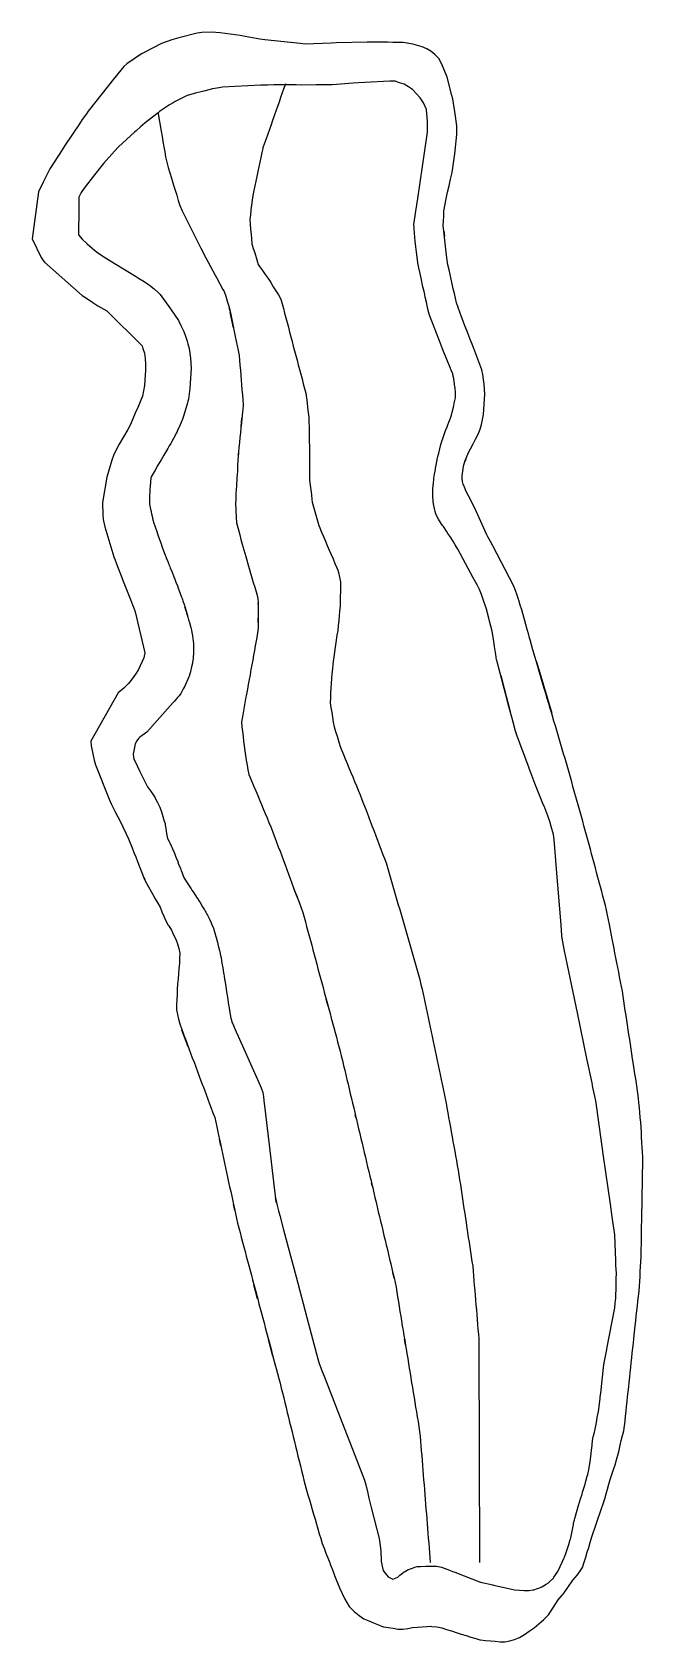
# Model space of a CAD drawing. Extents: x 385498 to 385623, y 802486 to 802817.
import ezdxf

# ---------------------------------------------------------------- set-up
doc = ezdxf.new("R2010")
doc.units = 0
doc.layers.get('0').update_dxf_attribs({"linetype": 'CONTINUOUS'})

msp = doc.modelspace()

# ---------------------------------------------------------------- linework, layer by layer
at = {"color": 5}
msp.add_line((385523.6195, 802800.2132), (385523.6557, 802800), dxfattribs=at)
at = {"color": 2}
for p, q in [((385585.086, 802797.5273), (385584.7292, 802800)), ((385586.9345, 802728.8738), (385586.7352, 802728.3465))]:
    msp.add_line(p, q, dxfattribs=at)
at = {"color": 1}
msp.add_line((385559.0472, 802501.5012), (385559.6349, 802500), dxfattribs=at)
at = {"color": 3, "linetype": 'CONTINUOUS'}
for points in [[(385583.1217, 802807.4869), (385582.029, 802810.1717), (385581.3805, 802811.3692), (385580.6049, 802812.1936), (385579.7814, 802812.8775), (385578.892, 802813.3679), (385577.9686, 802813.7585), (385577.0085, 802814.0413), (385576.0428, 802814.3074), (385574.0388, 802814.6271), (385572.9967, 802814.669), (385571.9386, 802814.664), (385570.8883, 802814.6821), (385569.8354, 802814.6922), (385567.7281, 802814.7087), (385566.6717, 802814.7087), (385560.2869, 802814.5725), (385559.219, 802814.5388), (385553.8674, 802814.3348), (385552.8389, 802814.4168), (385545.5673, 802815.1721), (385544.5596, 802815.3514), (385541.5357, 802815.9086), (385540.5277, 802816.0939), (385536.4245, 802816.654), (385534.5975, 802816.7687), (385532.6559, 802816.6786), (385531.6554, 802816.5825), (385527.8876, 802815.6015), (385526.9226, 802815.3393), (385526.441, 802815.2015), (385524.3457, 802814.4152), (385520.7567, 802812.6128), (385520.1879, 802812.3208), (385517.1985, 802810.2855), (385516.5895, 802809.7237), (385514.7218, 802807.448), (385509.2376, 802800.5057), (385508.8758, 802800)], [(385578.9395, 802800), (385578.8534, 802800.8483), (385578.264, 802802.2182), (385577.5585, 802803.2496), (385576.7956, 802804.1107), (385576.0139, 802804.9169), (385575.7398, 802805.1181), (385575.1685, 802805.5374), (385574.2932, 802806.0692), (385573.3278, 802806.3363), (385572.396, 802806.7021), (385571.3395, 802806.7008), (385566.1393, 802806.4173), (385564.8807, 802806.3487), (385563.7985, 802806.2731), (385559.467, 802805.9622), (385558.3912, 802805.9053), (385556.1564, 802805.9017), (385553.1062, 802805.8968), (385552.0513, 802805.901), (385549.7565, 802805.9222), (385547.4741, 802805.9433), (385546.1575, 802805.8943), (385544.7425, 802805.8417), (385542.0825, 802805.7148), (385539.4401, 802805.5818), (385536.8609, 802805.4267), (385536.1789, 802805.3133), (385534.8111, 802805.0858), (385533.0093, 802804.6581), (385531.3066, 802804.1955), (385529.6427, 802803.7193), (385528.3798, 802803.1025), (385527.1373, 802802.4786), (385526.7251, 802802.2517), (385525.9613, 802801.8313), (385523.9067, 802800.4325), (385523.6159, 802800.2043), (385523.3557, 802800)], [(385508.8758, 802800), (385508.0311, 802798.8197), (385507.4253, 802797.9261), (385504.4705, 802793.4425), (385503.8838, 802792.5449), (385501.3821, 802788.6225), (385500.8692, 802787.6809), (385500, 802785.9033)], [(385523.3557, 802800), (385520.9564, 802798.1169), (385520.0132, 802797.295), (385519.1043, 802796.4661), (385518.8021, 802796.1875), (385515.4994, 802793.1428), (385514.6751, 802792.2958), (385512.4045, 802789.7115), (385511.8387, 802789.0297), (385510.5131, 802787.4322), (385508.3839, 802784.6845), (385507.8062, 802783.7512), (385507.331, 802782.8047), (385507.3094, 802780.5135), (385507.2584, 802775.082), (385508.0327, 802774.1471), (385509.0132, 802773.2305), (385510.0898, 802772.3229), (385510.5458, 802771.9268), (385511.1384, 802771.412), (385512.4911, 802770.5287), (385518.9554, 802766.5331), (385519.6052, 802766.1314), (385520.7665, 802765.4399), (385521.8295, 802764.7188), (385522.7944, 802763.9675), (385523.6741, 802763.1901), (385524.0824, 802762.7923), (385526.1595, 802759.8116), (385527.8117, 802757.4405), (385528.3398, 802756.3935), (385528.7769, 802755.4748), (385528.9194, 802755.1641), (385529.2906, 802754.2033), (385529.6183, 802753.2121), (385529.7808, 802752.6375), (385530.0047, 802751.6619), (385530.1656, 802750.7702), (385530.1828, 802750.6748), (385530.3084, 802749.6736), (385530.3802, 802748.6581), (385530.4094, 802747.6316), (385530.3941, 802746.5929), (385530.3248, 802745.5402), (385530.1293, 802743.4199), (385530.0152, 802742.355), (385529.8574, 802741.2789), (385529.765, 802740.8208), (385529.637, 802740.1866), (385529.2821, 802739.0864), (385528.9152, 802737.9491), (385528.6542, 802737.14), (385528.5026, 802736.7828), (385528.4453, 802736.6498), (385528.0085, 802735.6359), (385527.9997, 802735.6153), (385527.7098, 802734.9983), (385527.5222, 802734.6126), (385527.3525, 802734.2637), (385527.1857, 802733.9206), (385526.7794, 802733.1335), (385526.7776, 802733.1303), (385526.4485, 802732.5329), (385526.224, 802732.1253), (385525.9375, 802731.626), (385525.8593, 802731.4898), (385525.6452, 802731.1168), (385525.4141, 802730.7238), (385524.8305, 802729.7317), (385524.2409, 802728.7293), (385523.602, 802727.6432), (385523.0153, 802726.6451), (385522.1986, 802725.2551), (385522.1357, 802725.148), (385522.0584, 802724.1181), (385521.9494, 802722.6662), (385521.9284, 802722.386), (385521.8333, 802721.1192), (385521.8571, 802719.6114), (385522.0559, 802718.628), (385522.1157, 802718.3767), (385522.2891, 802717.6487), (385522.451, 802716.9065), (385522.5032, 802716.6672), (385522.5912, 802716.1741), (385522.6758, 802715.9312), (385523.0069, 802714.9802), (385523.3371, 802714.032), (385523.5018, 802713.5589), (385523.7175, 802712.9394), (385524.228, 802711.4734), (385524.3876, 802710.9988), (385524.7353, 802710.0574), (385525.1008, 802709.1209), (385525.1963, 802708.879), (385525.3802, 802708.4129), (385525.47, 802708.1854), (385525.751, 802707.481), (385525.8427, 802707.251), (385526.0301, 802706.784), (385526.1245, 802706.5479), (385526.4976, 802705.6137), (385526.8708, 802704.6795), (385527.0574, 802704.2124), (385527.3, 802703.605), (385527.6037, 802702.8447), (385527.7822, 802702.3773), (385528.1333, 802701.4398), (385528.4743, 802700.4981), (385528.5619, 802700.2466), (385528.6478, 802700)], [(385579.0712, 802796.2151), (385579.096, 802798.4587), (385578.9395, 802800)], [(385597.8024, 802700), (385597.4997, 802700.8942), (385597.1496, 802701.9015), (385596.7465, 802702.9098), (385592.5328, 802711.0861), (385591.9956, 802711.9863), (385591.4991, 802712.896), (385591.2603, 802713.3532), (385589.064, 802718.2078), (385588.8454, 802718.6581), (385588.4163, 802719.5622), (385587.9785, 802720.4626), (385587.4978, 802721.3447), (385587.0417, 802722.2373), (385586.6456, 802723.1556), (385586.4032, 802723.7752), (385586.299, 802724.2663), (385586.191, 802724.9376), (385586.1995, 802725.4376), (385586.3075, 802726.4372), (385586.4775, 802727.4367), (385586.7628, 802728.4358), (385587.1658, 802729.4344), (385587.3718, 802729.9338), (385587.6378, 802730.5195), (385587.9007, 802731.0233), (385588.4264, 802732.0311), (385588.9579, 802733.0389), (385589.4905, 802734.0468), (385589.8727, 802735.0525), (385590.1727, 802736.057), (385590.41, 802737.0605), (385590.5934, 802738.0633), (385590.8502, 802742.3066), (385590.8047, 802743.3092), (385590.7296, 802744.308), (385590.5867, 802745.2978), (385590.4421, 802746.2874), (385590.2346, 802747.2687), (385588.6271, 802751.656), (385588.2275, 802752.5847), (385587.8567, 802753.521), (385587.4972, 802754.4603), (385587.1376, 802755.3996), (385586.7781, 802756.3388), (385586.4186, 802757.2781), (385586.0591, 802758.2174), (385585.6995, 802759.1567), (385585.34, 802760.096), (385585.0245, 802761.0469), (385584.8053, 802762.0233), (385584.5861, 802762.9997), (385584.3669, 802763.9762), (385584.1477, 802764.9526), (385583.9284, 802765.929), (385583.7092, 802766.9054), (385583.49, 802767.8818), (385583.2708, 802768.8582), (385583.0851, 802769.8435), (385582.9747, 802770.8487), (385582.4258, 802775.8494), (385582.5407, 802774.8027), (385582.3109, 802776.8962), (385582.333, 802777.9139), (385582.3922, 802778.9236), (385582.4514, 802779.9334), (385582.8755, 802782.4636), (385583.1879, 802783.8232), (385583.5004, 802785.1828), (385583.8128, 802786.5423), (385584.1252, 802787.9019), (385584.6666, 802791.741), (385584.8131, 802793.0641), (385584.9595, 802794.3873), (385585.0656, 802795.6821), (385585.0792, 802796.9122), (385585.086, 802797.5273)], [(385590.5336, 802700), (385590.3195, 802700.6532), (385590.1922, 802701.0417), (385589.7642, 802702.0505), (385589.2506, 802703.0611), (385588.992, 802703.5348), (385588.4669, 802704.4968), (385587.9235, 802705.4922), (385587.4243, 802706.4068), (385585.7509, 802709.4725), (385585.2785, 802710.3881), (385584.7697, 802711.2949), (385584.507, 802711.7464), (385584.4089, 802711.8936), (385583.838, 802712.7509), (385583.2616, 802713.6166), (385582.9718, 802714.0519), (385582.3371, 802715.0049), (385582.1654, 802715.2629), (385581.8775, 802715.6836), (385581.295, 802716.5223), (385580.8217, 802717.4076), (385580.7582, 802717.6331), (385580.62, 802718.124), (385580.5484, 802718.3782), (385580.4011, 802719.1207), (385580.3496, 802719.3806), (385580.2606, 802720.1143), (385580.2242, 802720.4144), (385580.1602, 802721.1172), (385580.1289, 802721.461), (385580.1557, 802722.1372), (385580.1913, 802723.0352), (385580.2064, 802723.1777), (385580.3168, 802724.2229), (385580.3444, 802724.4844), (385580.3943, 802724.9567), (385580.5138, 802725.7852), (385580.6105, 802726.456), (385580.7878, 802727.4554), (385580.8369, 802727.6896), (385581.1481, 802729.1723), (385581.2072, 802729.454), (385581.3268, 802729.9536), (385581.3786, 802730.1607), (385581.822, 802731.9349), (385581.8836, 802732.139), (385582.0321, 802732.6311), (385582.1251, 802732.9394), (385582.4602, 802733.9444), (385582.5687, 802734.2118), (385582.7087, 802734.5565), (385582.8687, 802734.9505), (385583.0966, 802735.5321), (385583.2629, 802735.9563), (385583.4742, 802736.5215), (385583.6388, 802736.9619), (385583.8524, 802737.5395), (385584.0107, 802737.9674), (385584.1501, 802738.5754), (385584.3901, 802739.6222), (385584.6297, 802740.6671), (385584.8236, 802741.5128), (385584.8063, 802742.5191), (385584.7575, 802743.5213), (385584.712, 802743.8477), (385584.6528, 802744.2736), (385584.6196, 802744.5118), (385584.5015, 802745.2691), (385584.4655, 802745.5001), (385584.2944, 802746.2501), (385584.2421, 802746.4794), (385583.9531, 802747.1875), (385583.5753, 802748.1134), (385583.1956, 802749.0439), (385582.7628, 802750.1044), (385582.3825, 802751.0382), (385581.7529, 802752.6831), (385581.5241, 802753.2808), (385581.3925, 802753.6245), (385579.5063, 802758.5525), (385579.2199, 802759.5112), (385578.8325, 802761.2371), (385578.6132, 802762.2137), (385578.485, 802762.7845), (385578.3431, 802763.4168), (385578.1267, 802764.394), (385577.7458, 802766.1206), (385577.5301, 802767.0981), (385577.2642, 802768.3034), (385577.0975, 802769.2937), (385576.8646, 802771.0437), (385576.7321, 802772.039), (385576.6564, 802772.6079), (385576.4993, 802773.7878), (385576.3217, 802776.2195), (385576.3086, 802776.5508), (385576.282, 802777.2199), (385576.5389, 802778.9695), (385576.6843, 802779.9599), (385577.0622, 802782.5333), (385578.515, 802792.4272), (385579.0712, 802796.2151)], [(385500, 802785.9033), (385499.0149, 802783.8888), (385497.7217, 802774.2318), (385499.5379, 802770.3778), (385500, 802769.7591)], [(385500, 802769.7591), (385500.2409, 802769.4365), (385508.0312, 802762.6023), (385509.0891, 802761.8794), (385510.1993, 802761.1724), (385511.2383, 802760.4438), (385512.431, 802759.762), (385513.0987, 802759.4429), (385520.3249, 802752.2002), (385520.4883, 802751.7043), (385520.7992, 802750.7013), (385520.9559, 802749.5904), (385521.0216, 802748.4158), (385521.0249, 802748.2517), (385521.0143, 802747.2145), (385520.9515, 802746.1634), (385520.841, 802744.0654), (385520.6209, 802742.9727), (385520.3862, 802741.8762), (385519.9212, 802740.7188), (385519.4346, 802739.5556), (385518.9, 802738.3798), (385518.4062, 802737.2147), (385517.9227, 802736.0524), (385517.3773, 802734.9968), (385515.5972, 802731.9706), (385515.0589, 802730.9626), (385514.4638, 802729.6732), (385514.0852, 802728.6744), (385513.1023, 802725.1776), (385512.1605, 802719.967), (385512.2373, 802717.4584), (385512.293, 802716.458), (385512.6428, 802714.9891), (385514.537, 802708.7945), (385514.7339, 802708.3301), (385515.0483, 802707.3795), (385515.4154, 802706.4435), (385516.1471, 802704.5708), (385516.3321, 802704.1032), (385517.9614, 802700)], [(385517.9614, 802700), (385518.393, 802698.9129), (385518.5726, 802698.4459), (385518.9144, 802697.5045), (385520.9138, 802689.0147), (385520.7015, 802688.0322), (385519.5624, 802685.6222), (385518.9768, 802684.6488), (385518.2935, 802683.68), (385517.5541, 802682.7139), (385516.599, 802681.758), (385515.4225, 802680.8126), (385509.7802, 802670.8921), (385509.8448, 802669.8898), (385510.4589, 802666.9498), (385510.7782, 802665.9881), (385513.535, 802658.9071), (385513.9446, 802657.9884), (385514.8691, 802656.1849), (385515.3557, 802655.291), (385515.831, 802654.3935), (385517.5603, 802650.7678), (385518.2973, 802648.9081), (385518.6656, 802647.9783), (385519.0321, 802647.0476), (385519.3994, 802646.1173), (385519.766, 802645.1867), (385520.859, 802642.3921), (385521.3188, 802641.5004), (385520.6714, 802642.8718), (385521.0701, 802641.9536), (385522.5275, 802639.2983), (385523.0334, 802638.4209), (385523.5425, 802637.5446), (385524.0437, 802636.6654), (385524.4134, 802635.7361), (385524.8003, 802634.8134), (385525.2219, 802633.9039), (385525.7074, 802633.0187), (385525.8255, 802632.8222)], [(385528.6478, 802700), (385528.7267, 802699.7735), (385528.8041, 802699.5516), (385529.0424, 802698.8236), (385529.1164, 802698.5976), (385529.3313, 802697.8653), (385529.6137, 802696.9029), (385529.669, 802696.7142), (385529.4431, 802697.4883), (385529.1538, 802698.4797), (385529.3957, 802697.6437), (385529.4124, 802697.586), (385529.7665, 802696.3622), (385529.9171, 802695.8177), (385530.0589, 802695.3056), (385530.3461, 802694.2498), (385530.4757, 802693.686), (385530.5872, 802693.201), (385530.677, 802692.6084), (385530.7778, 802691.9423), (385530.82, 802691.5242), (385530.8804, 802690.9247), (385530.8975, 802690.4515), (385530.9169, 802689.9145), (385530.8987, 802689.1791), (385530.8921, 802688.9111), (385530.8432, 802688.1577), (385530.8273, 802687.9121), (385530.8141, 802687.8253), (385530.7125, 802687.1559), (385530.6771, 802686.9227), (385530.5072, 802686.1736), (385530.2858, 802685.1974), (385530.2672, 802685.1153), (385530.0082, 802684.2369), (385529.9761, 802684.1279), (385529.5656, 802683.1463), (385529.284, 802682.5313), (385529.1169, 802682.1664), (385528.8159, 802681.6156), (385528.5837, 802681.1905), (385528.2813, 802680.696), (385527.9887, 802680.2176), (385527.6445, 802679.8316), (385526.9044, 802679.0016), (385526.7839, 802678.8665), (385526.1457, 802678.1508), (385521.3129, 802672.731), (385519.8855, 802671.6685), (385519.5815, 802671.4423), (385519.2697, 802670.9167), (385518.9181, 802670.3239), (385518.6414, 802668.8814), (385518.5174, 802668.2347), (385518.5718, 802667.5945), (385518.6024, 802667.2356), (385519.3845, 802665.6514), (385519.8286, 802664.752), (385520.9004, 802662.5812), (385521.4556, 802661.4567), (385522.0736, 802660.6051), (385522.6631, 802659.7443), (385523.0092, 802659.1655), (385523.1899, 802658.8634), (385523.5162, 802658.2442), (385523.6633, 802657.9652), (385523.9679, 802657.3044), (385524.085, 802657.0504), (385524.3063, 802656.3366), (385524.6067, 802655.3671), (385524.9048, 802654.4052), (385525.0618, 802653.8987), (385525.1031, 802653.5998), (385525.2033, 802652.8742), (385525.3343, 802651.8453), (385525.4793, 802651.1622), (385525.5456, 802650.8498), (385525.8929, 802650.2253), (385526.0346, 802649.9703), (385526.3396, 802649.2903), (385526.444, 802649.0576), (385526.7452, 802648.3566), (385526.8388, 802648.1388), (385527.1315, 802647.4277), (385527.2195, 802647.214), (385527.5024, 802646.499), (385527.5874, 802646.284), (385527.8591, 802645.5638), (385528.212, 802644.6281), (385528.2937, 802644.4116), (385528.3654, 802644.22), (385528.549, 802643.7295), (385528.5651, 802643.6926), (385528.9492, 802642.8119), (385529.4527, 802641.9335), (385529.4675, 802641.9101), (385529.8575, 802641.2954), (385529.9995, 802641.0716), (385530.4072, 802640.4589), (385530.5676, 802640.2179), (385530.9687, 802639.6157), (385531.5342, 802638.7668), (385531.7048, 802638.5107), (385532.0959, 802637.9082), (385532.2617, 802637.6527), (385532.7939, 802636.7852), (385533.1585, 802636.1544), (385533.3008, 802635.9081), (385533.4497, 802635.6344), (385533.6537, 802635.2592), (385533.7829, 802635.0216), (385534.1252, 802634.3571), (385534.2002, 802634.2115), (385534.5567, 802633.4407), (385534.6248, 802633.2935), (385534.939, 802632.5072), (385534.9977, 802632.3604), (385535.2398, 802631.6475), (385535.3195, 802631.4126), (385535.5293, 802630.678), (385535.5941, 802630.451), (385535.7801, 802629.7059), (385535.8365, 802629.4801), (385536.0204, 802628.7342), (385536.0761, 802628.5084), (385536.2516, 802627.7613), (385536.305, 802627.5335), (385536.4638, 802626.7831), (385536.5126, 802626.5525), (385536.5801, 802626.1904), (385536.6528, 802625.8002), (385536.6967, 802625.5647), (385536.8295, 802624.8149), (385536.8721, 802624.5743), (385536.9992, 802623.8264), (385537.0408, 802623.582), (385537.1625, 802622.8347), (385537.2028, 802622.5878), (385537.3199, 802621.8411), (385537.3589, 802621.5918), (385537.4739, 802620.847), (385537.6277, 802619.8508), (385537.7814, 802618.8545), (385537.8204, 802618.602), (385537.9751, 802617.6056), (385538.1326, 802616.61), (385538.1796, 802616.3196), (385538.253, 802615.8665), (385538.2936, 802615.6155), (385538.4169, 802614.872), (385538.4583, 802614.6221), (385538.6017, 802613.8811), (385538.6491, 802613.6362), (385538.8985, 802612.9198), (385538.9784, 802612.6905), (385539.2886, 802611.9922), (385539.6963, 802611.0747), (385540.1028, 802610.1599), (385541.526, 802606.9568), (385544.6171, 802600)], [(385600, 802665.2355), (385599.972, 802665.3109), (385597.4525, 802672.0889), (385597.1077, 802673.1331), (385597.0969, 802673.174), (385596.6824, 802674.7483), (385596.4026, 802675.8111), (385595.8224, 802678.0147), (385595.5623, 802678.9898), (385595.1082, 802680.6903), (385594.8479, 802681.6652), (385594.5342, 802682.84), (385594.1331, 802684.3421), (385594.8461, 802681.6661), (385596.0915, 802676.9926), (385595.8778, 802677.8043), (385595.8246, 802678.0064), (385595.5542, 802679.0203), (385595.3809, 802679.6692), (385595.1105, 802680.6818), (385594.8396, 802681.6962), (385593.2989, 802687.4661), (385593.2562, 802687.6258), (385593.0945, 802688.6623), (385592.8363, 802690.3634), (385592.6789, 802691.4006), (385592.3568, 802693.5226), (385592.1106, 802694.5519), (385591.852, 802695.5824), (385591.6801, 802696.2081), (385591.3999, 802697.2283), (385591.3888, 802697.2688), (385591.1821, 802698.0211), (385591.1071, 802698.25), (385590.5336, 802700)], [(385600, 802692.3613), (385599.8823, 802692.7776), (385599.59, 802693.8114), (385599.2977, 802694.8452), (385598.4411, 802697.8746), (385598.1567, 802698.8805), (385597.8406, 802699.8871), (385597.8024, 802700)], [(385622.1088, 802600), (385622.0497, 802600.3893), (385621.8995, 802601.3783), (385621.7493, 802602.3674), (385621.5992, 802603.3565), (385621.449, 802604.3455), (385621.2712, 802605.5166), (385621.1208, 802606.5069), (385620.9704, 802607.4973), (385620.82, 802608.4876), (385620.6696, 802609.478), (385620.5193, 802610.4683), (385620.3689, 802611.4587), (385620.2185, 802612.449), (385620.0681, 802613.4394), (385619.9178, 802614.4297), (385619.7674, 802615.4201), (385619.617, 802616.4104), (385619.4666, 802617.4008), (385619.3162, 802618.3911), (385619.1659, 802619.3815), (385618.9886, 802620.3661), (385618.7966, 802621.3476), (385618.6045, 802622.3291), (385618.4125, 802623.3107), (385618.2205, 802624.2922), (385618.0284, 802625.2737), (385617.8364, 802626.2552), (385617.6443, 802627.2367), (385617.4523, 802628.2182), (385617.2602, 802629.1997), (385617.0682, 802630.1813), (385616.496, 802633.1056), (385616.3032, 802634.0909), (385616.1104, 802635.0762), (385615.9176, 802636.0616), (385615.6854, 802637.0354), (385615.4261, 802638.0014), (385615.1667, 802638.9674), (385614.9074, 802639.9334), (385614.648, 802640.8994), (385614.3887, 802641.8654), (385614.1293, 802642.8314), (385613.87, 802643.7974), (385613.6107, 802644.7634), (385613.3513, 802645.7294), (385613.092, 802646.6954), (385612.8326, 802647.6614), (385612.5733, 802648.6274), (385612.3139, 802649.5934), (385612.0546, 802650.5594), (385611.7952, 802651.5254), (385611.5349, 802652.4911), (385611.2652, 802653.4541), (385610.9956, 802654.4171), (385610.7259, 802655.3801), (385610.4557, 802656.3429), (385610.1845, 802657.3055), (385609.2736, 802660.5379), (385609.0013, 802661.5042), (385608.729, 802662.4705), (385608.4566, 802663.4368), (385608.1843, 802664.4032), (385607.912, 802665.3695), (385607.6356, 802666.3343), (385607.3583, 802667.2987), (385607.081, 802668.2632), (385606.8038, 802669.2276), (385606.522, 802670.1903), (385606.2343, 802671.1508), (385605.9465, 802672.1113), (385605.6605, 802673.0724), (385605.3758, 802674.034), (385605.0911, 802674.9956), (385604.704, 802676.3037), (385604.4185, 802677.2681), (385604.133, 802678.2326), (385603.8475, 802679.197), (385603.562, 802680.1615), (385603.2765, 802681.1259), (385602.991, 802682.0904), (385602.7056, 802683.0549), (385602.4201, 802684.0193), (385602.1346, 802684.9838), (385601.8491, 802685.9482), (385602.8939, 802682.4187), (385602.6099, 802683.3778), (385602.326, 802684.337), (385602.0421, 802685.2961), (385601.7582, 802686.2553), (385601.4743, 802687.2144), (385603.3865, 802680.7543), (385603.1003, 802681.7213), (385602.814, 802682.6883), (385602.5278, 802683.6553), (385602.2416, 802684.6223), (385601.9553, 802685.5893), (385604.6196, 802676.5888), (385604.319, 802677.6041), (385604.0185, 802678.6195), (385603.7179, 802679.6348), (385603.4174, 802680.6502), (385603.1168, 802681.6655), (385603.9738, 802678.7704), (385603.6658, 802679.8108), (385603.3578, 802680.8512), (385603.0499, 802681.8916), (385602.7419, 802682.9321), (385602.4339, 802683.9725), (385602.993, 802682.0839), (385602.6792, 802683.1438), (385602.3655, 802684.2037), (385602.0517, 802685.2636), (385601.738, 802686.3235), (385601.4243, 802687.3834), (385600.7592, 802689.6761), (385600.4669, 802690.7099), (385600.1746, 802691.7437), (385600, 802692.3613)], [(385613.0253, 802600), (385612.9141, 802600.5343), (385611.9438, 802605.1923), (385609.9046, 802614.9822), (385607.8655, 802624.7721), (385607.1758, 802628.0832), (385606.7821, 802630.2864), (385606.739, 802630.8164), (385606.5577, 802633.047), (385606.4273, 802634.6517), (385605.6171, 802644.6189), (385605.1284, 802650.6317), (385604.9949, 802651.6342), (385604.5209, 802653.3271), (385604.248, 802654.3016), (385604.1979, 802654.4807), (385604.186, 802654.5233), (385603.8501, 802655.467), (385603.1883, 802657.1065), (385602.8136, 802658.0347), (385601.3002, 802661.7836), (385600.9368, 802662.7153), (385600.5388, 802663.7859), (385600.3204, 802664.3736), (385600, 802665.2355)], [(385544.6171, 802600), (385544.8276, 802599.5261), (385545.1907, 802598.5809), (385545.2923, 802597.7307), (385545.3991, 802596.8361), (385545.5192, 802595.8312), (385546.4786, 802587.8013), (385547.6649, 802577.8719), (385547.7936, 802576.7947), (385547.9921, 802575.8144), (385547.7813, 802576.8977), (385547.9038, 802576.2438), (385547.9656, 802575.9142), (385548.1366, 802575.2709), (385548.42, 802574.2049), (385548.6771, 802573.2375), (385549.4583, 802570.2986), (385552.0274, 802560.6342), (385554.5964, 802550.9698), (385556.5152, 802543.7512), (385556.785, 802542.7521), (385557.326, 802541.3576), (385557.4125, 802541.1348), (385557.7869, 802540.1699), (385560.9433, 802532.0348), (385564.5606, 802522.7119), (385566.0859, 802518.7808), (385566.3442, 802517.7816), (385566.7664, 802516.0964), (385567.0172, 802515.0953), (385567.4989, 802513.1728), (385569.0982, 802506.79), (385569.2345, 802505.7904), (385569.3668, 802504.7909), (385569.4392, 802504.0425), (385569.4636, 802503.7911), (385569.485, 802503.3933), (385569.5043, 802503.0358), (385569.5586, 802502.0283), (385569.5713, 802501.7916), (385569.7499, 802501.0457), (385569.9512, 802500.2047), (385570.1073, 802500)], [(385605.8576, 802500), (385605.9515, 802500.1438), (385606.3533, 802501.0043), (385606.7747, 802501.9068), (385607.1191, 802502.6553), (385607.2354, 802502.9081), (385607.5891, 802503.9092), (385607.7811, 802504.484), (385607.9236, 802504.9103), (385608.123, 802505.5316), (385608.4473, 802506.5418), (385608.4736, 802506.6237), (385608.5662, 802506.9123), (385608.6924, 802507.5671), (385608.7591, 802507.9129), (385609.0784, 802509.6344), (385609.1303, 802509.914), (385609.2943, 802510.6301), (385609.3594, 802510.9148), (385609.8516, 802512.5868), (385610.1414, 802513.571), (385610.538, 802514.9184), (385610.8605, 802515.9194), (385610.9816, 802516.291), (385611.1867, 802516.9204), (385611.3709, 802517.5593), (385611.4753, 802517.9213), (385611.6538, 802518.5726), (385611.9322, 802519.5881), (385612.024, 802519.923), (385612.1943, 802520.5955), (385612.2775, 802520.9238), (385612.5039, 802522.6463), (385612.6384, 802523.6695), (385612.8035, 802524.9255), (385612.9164, 802525.9258), (385612.9323, 802526.0705), (385613.0264, 802526.9262), (385613.1855, 802527.6654), (385613.2418, 802527.9269), (385613.4255, 802528.6433), (385613.4984, 802528.9277), (385613.6276, 802529.6282), (385613.8135, 802530.6352), (385614.0009, 802531.6511), (385614.2369, 802532.93), (385614.3893, 802533.9304), (385614.588, 802535.6767), (385614.6155, 802535.9181), (385614.7025, 802536.6822), (385615.3003, 802541.9333), (385615.4443, 802542.9338), (385615.7709, 802544.6614), (385615.9587, 802545.6548), (385615.9895, 802545.8179), (385617.579, 802554.2251), (385617.7128, 802555.2399), (385617.762, 802555.6573), (385617.8322, 802556.2535), (385617.8467, 802556.979), (385617.8672, 802558.0018), (385617.8877, 802559.0226), (385617.9127, 802560.2745), (385617.9273, 802561.2793), (385617.8497, 802563.0425), (385617.8055, 802564.0456), (385617.735, 802565.648), (385617.577, 802569.2368), (385617.4634, 802570.231), (385617.2138, 802571.9824), (385617.0728, 802572.9724), (385616.7007, 802575.584), (385615.2902, 802585.484), (385613.8796, 802595.384), (385613.672, 802596.8414), (385613.4789, 802597.8226), (385613.1182, 802599.5543), (385613.0253, 802600)], [(385611.2467, 802501.707), (385611.3122, 802501.9209), (385611.6191, 802502.9217), (385611.9261, 802503.9227), (385612.2286, 802504.9236), (385612.531, 802505.9246), (385612.8334, 802506.9255), (385613.1455, 802507.9265), (385613.4837, 802508.9275), (385613.8219, 802509.9286), (385614.1601, 802510.9296), (385614.4983, 802511.9307), (385614.8385, 802512.9317), (385615.1791, 802513.9328), (385615.5196, 802514.9338), (385615.8556, 802515.9349), (385616.13, 802516.9357), (385616.4043, 802517.9366), (385616.6787, 802518.9375), (385616.9676, 802519.9384), (385617.3143, 802520.9394), (385617.661, 802521.9405), (385617.9633, 802522.9415), (385618.2341, 802523.9423), (385618.5049, 802524.9431), (385618.7156, 802525.9438), (385618.926, 802526.9445), (385619.2084, 802527.9453), (385619.497, 802528.9462), (385619.604, 802529.9466), (385619.7109, 802530.9469), (385619.8179, 802531.9472), (385619.9248, 802532.9476), (385620.0318, 802533.9479), (385620.1387, 802534.9483), (385620.2456, 802535.9486), (385620.3526, 802536.9489), (385620.4595, 802537.9493), (385620.5665, 802538.9496), (385620.6734, 802539.9499), (385620.7804, 802540.9503), (385620.8873, 802541.9506), (385620.9943, 802542.9509), (385621.1012, 802543.9513), (385621.2082, 802544.9516), (385621.3151, 802545.9519), (385621.4221, 802546.9523), (385621.529, 802547.9526), (385621.8086, 802550.5675), (385621.9169, 802551.5801), (385622.0251, 802552.5928), (385622.1334, 802553.6055), (385622.2417, 802554.6182), (385622.3579, 802555.6315), (385622.4895, 802556.6462), (385622.6211, 802557.6608), (385622.6942, 802558.6705), (385622.7482, 802559.6786), (385622.8022, 802560.6867), (385622.8563, 802561.6948), (385622.9103, 802562.7029), (385622.9643, 802563.711), (385623.0077, 802564.7182), (385623.0273, 802565.7234), (385623.0724, 802568.0442), (385623.0921, 802569.0585), (385623.1118, 802570.0729), (385623.1308, 802571.0871), (385623.1489, 802572.1012), (385623.167, 802573.1152), (385623.1851, 802574.1293), (385623.2032, 802575.1434), (385623.2213, 802576.1575), (385623.2395, 802577.1716), (385623.2576, 802578.1856), (385623.2757, 802579.1997), (385623.2938, 802580.2138), (385623.3119, 802581.2279), (385623.33, 802582.242), (385623.3481, 802583.256), (385623.3662, 802584.2701), (385623.3653, 802585.2813), (385623.3069, 802586.2839), (385623.2486, 802587.2864), (385623.1902, 802588.2889), (385623.1253, 802589.4053), (385623.0667, 802590.4109), (385623.0082, 802591.4166), (385622.9384, 802592.4202), (385622.8446, 802593.4195), (385622.7509, 802594.4187), (385622.6571, 802595.418), (385622.5633, 802596.4172), (385622.4695, 802597.4165), (385622.3501, 802598.4111), (385622.1999, 802599.4002), (385622.1088, 802600)], [(385570.1073, 802500), (385570.6409, 802499.3004), (385570.9553, 802498.8882), (385571.9568, 802498.4196), (385571.964, 802498.4226), (385572.9555, 802498.8408), (385573.4031, 802499.2095), (385573.9529, 802499.6623), (385574.2821, 802499.8783), (385574.4676, 802500)], [(385574.4676, 802500), (385574.9509, 802500.3172), (385575.2181, 802500.4136), (385575.3583, 802500.4641), (385575.9498, 802500.6774), (385576.4374, 802500.8407), (385576.9488, 802501.0119), (385577.6024, 802501.0245), (385578.6642, 802501.0449), (385579.718, 802501.0652), (385580.9485, 802501.0889), (385581.9492, 802500.8785), (385583.5785, 802500.2489), (385584.2227, 802500)], [(385584.2227, 802500), (385584.5327, 802499.8802), (385585.0224, 802499.691), (385589.7757, 802497.8542), (385589.9587, 802497.812), (385592.4744, 802497.2333), (385592.6576, 802497.1911), (385594.555, 802496.7546), (385596.9638, 802496.2005), (385597.9639, 802496.1429), (385598.9641, 802496.0949), (385599.7297, 802496.0658), (385599.9642, 802496.0569), (385600, 802496.0628)], [(385600, 802496.0628), (385600.7214, 802496.1816), (385600.9637, 802496.2215), (385601.6849, 802496.4462), (385601.9627, 802496.5328), (385602.6047, 802496.836), (385602.9613, 802497.0044), (385603.4747, 802497.3496), (385603.9592, 802497.6753), (385604.0741, 802497.7841), (385604.2947, 802497.9932), (385604.9563, 802498.6199), (385605.0622, 802498.7821), (385605.7195, 802499.7885), (385605.8576, 802500)]]:
    msp.add_lwpolyline(points, dxfattribs=at)
at = {"color": 2, "linetype": 'CONTINUOUS'}
for points in [[(385584.7292, 802800), (385584.289, 802803.0498), (385584.1025, 802803.7586), (385583.1217, 802807.4869)], [(385525.8255, 802632.8222), (385526.3548, 802631.9346), (385526.8258, 802631.03), (385527.2563, 802630.1137), (385527.618, 802629.1774), (385527.899, 802628.2177), (385528.0986, 802627.2343), (385528.0571, 802626.181), (385528.0112, 802625.1265), (385527.9181, 802624.0582), (385527.8249, 802622.9898), (385527.7317, 802621.9215), (385527.6385, 802620.8532), (385527.5797, 802619.7949), (385527.5264, 802618.7382), (385527.4731, 802617.6814), (385527.4198, 802616.6247), (385527.3935, 802615.5758), (385527.587, 802614.5907), (385527.8261, 802613.6188), (385528.089, 802612.6539), (385528.4226, 802611.7094), (385528.7634, 802610.7671), (385529.1136, 802609.8274), (385529.4692, 802608.8894), (385529.8247, 802607.9513), (385528.5331, 802611.4039), (385528.8764, 802610.4545), (385529.2346, 802609.5082), (385529.5933, 802608.562), (385529.9508, 802607.6156), (385530.3061, 802606.6687), (385530.6614, 802605.7218), (385531.0167, 802604.775), (385531.372, 802603.8281), (385531.7273, 802602.8812), (385532.0826, 802601.9343), (385532.4379, 802600.9874), (385532.7932, 802600.0405), (385532.8084, 802600)], [(385532.8084, 802600), (385533.1485, 802599.0936), (385533.5038, 802598.1467), (385533.8591, 802597.1998), (385534.2144, 802596.253), (385534.5697, 802595.3061), (385534.925, 802594.3592), (385535.2803, 802593.4123), (385535.5048, 802592.4377), (385535.7145, 802591.4599), (385535.9242, 802590.4821), (385536.1338, 802589.5043), (385536.3435, 802588.5266), (385536.5532, 802587.5488), (385536.256, 802588.9348), (385536.4658, 802587.9566), (385536.6755, 802586.9783), (385536.8853, 802586), (385537.0951, 802585.0217), (385537.3049, 802584.0434), (385537.5147, 802583.0652), (385537.7245, 802582.0869), (385537.9343, 802581.1086), (385538.1441, 802580.1303), (385538.3539, 802579.152), (385538.5637, 802578.1738), (385538.7734, 802577.1955), (385538.9832, 802576.2172), (385539.193, 802575.2389), (385539.4028, 802574.2606), (385539.1179, 802575.589), (385539.328, 802574.6094), (385539.5381, 802573.6298), (385539.7482, 802572.6502), (385539.9781, 802571.6736), (385540.2361, 802570.7012), (385540.4941, 802569.7288), (385540.7521, 802568.7565), (385541.0101, 802567.7841), (385541.2681, 802566.8117), (385541.5261, 802565.8393), (385541.7841, 802564.867), (385542.0421, 802563.8946), (385542.3001, 802562.9222), (385542.5581, 802561.9499), (385542.8161, 802560.9775), (385543.0741, 802560.0051), (385543.3321, 802559.0327), (385543.5901, 802558.0604), (385543.8481, 802557.088), (385544.1061, 802556.1156), (385543.3395, 802559.005), (385543.5999, 802558.0235), (385543.8604, 802557.0419), (385544.1208, 802556.0603), (385544.3813, 802555.0787), (385544.6417, 802554.0971), (385544.9022, 802553.1155), (385545.1626, 802552.1339), (385545.4231, 802551.1523), (385545.6835, 802550.1707), (385545.944, 802549.1891), (385546.2044, 802548.2076), (385546.4649, 802547.226), (385546.7253, 802546.2444), (385546.9857, 802545.2628), (385547.2462, 802544.2812), (385546.3338, 802547.7197), (385546.599, 802546.7205), (385546.8641, 802545.7214), (385547.1292, 802544.7222), (385547.3943, 802543.723), (385547.6594, 802542.7238), (385547.9245, 802541.7246), (385548.1896, 802540.7254), (385548.4548, 802539.7263), (385548.7199, 802538.7271), (385548.9801, 802537.7279), (385549.2254, 802536.7286), (385549.4707, 802535.7294), (385549.716, 802534.7301), (385549.9613, 802533.7309), (385550.2067, 802532.7316), (385550.452, 802531.7324), (385550.6973, 802530.7332), (385550.9426, 802529.7339), (385551.1879, 802528.7347), (385551.4332, 802527.7354), (385551.6786, 802526.7362), (385551.9239, 802525.7369), (385552.1692, 802524.7377), (385552.4145, 802523.7384), (385552.6598, 802522.7392), (385552.9051, 802521.7399), (385553.1505, 802520.7407), (385553.3958, 802519.7415), (385553.6411, 802518.7422), (385553.8864, 802517.743), (385554.1655, 802516.7438), (385554.4584, 802515.7447), (385554.7513, 802514.7456), (385555.0442, 802513.7465), (385555.3371, 802512.7474), (385555.63, 802511.7483), (385555.9229, 802510.7492), (385556.2158, 802509.7501), (385556.5087, 802508.751), (385556.8016, 802507.752), (385557.0945, 802506.7529), (385557.3874, 802505.7538), (385557.7732, 802504.7549), (385558.1643, 802503.7562), (385558.5553, 802502.7574), (385558.9464, 802501.7587), (385559.0472, 802501.5012)]]:
    msp.add_lwpolyline(points, dxfattribs=at)
at = {"color": 1, "linetype": 'CONTINUOUS'}
for points in [[(385549.8411, 802806.1729), (385549.7216, 802805.8323), (385549.6756, 802805.7012), (385549.5101, 802805.2293), (385549.1792, 802804.2856), (385548.8482, 802803.342), (385548.5172, 802802.3983), (385548.1863, 802801.4547), (385547.8553, 802800.511), (385547.6761, 802800)], [(385547.6761, 802800), (385547.5244, 802799.5674), (385547.1934, 802798.6237), (385546.8625, 802797.6801), (385546.5315, 802796.7364), (385546.2006, 802795.7928), (385545.8696, 802794.8491), (385545.5387, 802793.9055), (385545.2078, 802792.9619), (385545.187, 802792.8641), (385545.1766, 802792.8152), (385544.9998, 802791.9837), (385544.7919, 802791.0056), (385544.584, 802790.0274), (385544.376, 802789.0493), (385544.1681, 802788.0711), (385543.9602, 802787.093), (385543.7523, 802786.1148), (385543.5444, 802785.1367), (385543.3364, 802784.1585), (385543.1285, 802783.1804), (385542.9993, 802782.1888), (385542.87, 802781.1972), (385542.7407, 802780.2056), (385542.6114, 802779.214), (385542.4822, 802778.2223), (385542.571, 802777.2263), (385542.6598, 802776.2302), (385542.7486, 802775.2342), (385542.8374, 802774.2381), (385542.9262, 802773.2421), (385543.2178, 802772.2856), (385543.5095, 802771.3291), (385543.8012, 802770.3725), (385544.0928, 802769.416), (385544.2386, 802768.9377), (385544.5253, 802768.5281), (385545.0988, 802767.7088), (385545.6722, 802766.8896), (385546.2456, 802766.0703), (385546.819, 802765.251), (385547.338, 802764.3963), (385547.857, 802763.5415), (385548.376, 802762.6867), (385548.895, 802761.8319), (385549.1507, 802760.8652), (385549.4065, 802759.8985), (385549.6623, 802758.9317), (385549.9181, 802757.965), (385550.1738, 802756.9982), (385550.4296, 802756.0315), (385550.6854, 802755.0648), (385550.9412, 802754.098), (385551.1969, 802753.1313), (385551.4527, 802752.1646), (385551.7085, 802751.1978), (385551.9643, 802750.2311), (385552.2201, 802749.2644), (385552.4758, 802748.2976), (385552.7316, 802747.3309), (385552.9874, 802746.3642), (385553.2432, 802745.3974), (385553.4989, 802744.4307), (385553.7547, 802743.4639), (385554.0105, 802742.4972), (385554.1411, 802741.5058), (385554.2717, 802740.5143), (385554.4023, 802739.5229), (385554.5329, 802738.5315), (385554.6635, 802737.54), (385554.678, 802736.5401), (385554.6926, 802735.5402), (385554.7072, 802734.5403), (385554.7217, 802733.5405), (385554.7363, 802732.5406), (385554.7508, 802731.5407), (385554.7654, 802730.5408), (385554.7727, 802730.0408), (385554.771, 802729.5408), (385554.7678, 802728.5408), (385554.7645, 802727.5408), (385554.7612, 802726.5408), (385554.7579, 802725.5408), (385554.7563, 802725.0408), (385554.8154, 802724.5444), (385554.9337, 802723.5514), (385555.052, 802722.5584), (385555.1702, 802721.5654), (385555.2885, 802720.5724), (385555.3477, 802720.0759), (385555.4809, 802719.594), (385555.7473, 802718.6302), (385556.0138, 802717.6663), (385556.2802, 802716.7025), (385556.5467, 802715.7386), (385556.6799, 802715.2567), (385556.8762, 802714.7968), (385557.2688, 802713.8771), (385557.6614, 802712.9574), (385558.054, 802712.0377), (385558.4466, 802711.118), (385558.8392, 802710.1983), (385559.2318, 802709.2786), (385559.6244, 802708.3589), (385560.017, 802707.4392), (385560.4096, 802706.5195), (385560.6059, 802706.0596), (385560.7216, 802705.5732), (385560.9531, 802704.6004), (385561.1846, 802703.6275), (385561.1644, 802702.6277), (385561.1442, 802701.6279), (385561.124, 802700.6281), (385561.1114, 802700)], [(385561.1114, 802700), (385561.1039, 802699.6283), (385561.0837, 802698.6285), (385560.9852, 802697.6334), (385560.8866, 802696.6383), (385560.7881, 802695.6431), (385560.6896, 802694.648), (385560.5911, 802693.6529), (385560.4393, 802692.6644), (385560.2876, 802691.676), (385560.1358, 802690.6876), (385559.984, 802689.6992), (385559.8323, 802688.7108), (385559.7217, 802687.7169), (385559.6112, 802686.723), (385559.5007, 802685.7292), (385559.3901, 802684.7353), (385559.2796, 802683.7414), (385559.2323, 802682.7425), (385559.185, 802681.7436), (385559.1377, 802680.7448), (385559.0904, 802679.7459), (385559.0431, 802678.747), (385559.2005, 802677.7595), (385559.358, 802676.772), (385559.5154, 802675.7844), (385559.6729, 802674.7969), (385559.8304, 802673.8094), (385560.1368, 802672.8575), (385560.4432, 802671.9056), (385560.7496, 802670.9537), (385561.056, 802670.0018), (385561.3624, 802669.0499), (385561.7476, 802668.127), (385562.1328, 802667.2042), (385562.518, 802666.2814), (385562.9031, 802665.3585), (385563.2883, 802664.4357), (385563.6735, 802663.5128), (385564.0587, 802662.59), (385564.4438, 802661.6671), (385564.829, 802660.7443), (385565.2142, 802659.8215), (385565.5698, 802658.8868), (385565.9255, 802657.9522), (385566.2811, 802657.0176), (385566.6368, 802656.083), (385566.9924, 802655.1484), (385567.3481, 802654.2137), (385567.7037, 802653.2791), (385568.0594, 802652.3445), (385568.415, 802651.4099), (385568.7706, 802650.4752), (385569.1263, 802649.5406), (385569.4819, 802648.606), (385569.8376, 802647.6714), (385570.1932, 802646.7368), (385570.5489, 802645.8021), (385570.8276, 802644.8418), (385571.1063, 802643.8814), (385571.3851, 802642.921), (385571.6638, 802641.9607), (385571.9425, 802641.0003), (385572.2212, 802640.0399), (385572.5, 802639.0795), (385572.7787, 802638.1192), (385573.0574, 802637.1588), (385573.3361, 802636.1984), (385573.6149, 802635.2381), (385573.8936, 802634.2777), (385574.1723, 802633.3173), (385574.451, 802632.357), (385574.7298, 802631.3966), (385575.0085, 802630.4362), (385575.2872, 802629.4758), (385575.5659, 802628.5155), (385575.8447, 802627.5551), (385576.1234, 802626.5947), (385576.4021, 802625.6344), (385576.6808, 802624.674), (385576.9596, 802623.7136), (385577.2383, 802622.7532), (385577.517, 802621.7929), (385577.7245, 802620.8146), (385577.932, 802619.8364), (385578.1394, 802618.8582), (385578.3469, 802617.8799), (385578.5544, 802616.9017), (385578.7619, 802615.9234), (385578.9693, 802614.9452), (385579.1768, 802613.9669), (385579.3843, 802612.9887), (385579.5918, 802612.0105), (385579.7992, 802611.0322), (385580.0067, 802610.054), (385580.2142, 802609.0757), (385580.4217, 802608.0975), (385580.6291, 802607.1193), (385580.8366, 802606.141), (385581.0441, 802605.1628), (385581.2516, 802604.1845), (385581.459, 802603.2063), (385581.6665, 802602.2281), (385581.874, 802601.2498), (385582.0814, 802600.2716), (385582.139, 802600)], [(385582.139, 802600), (385582.2889, 802599.2933), (385582.4964, 802598.3151), (385582.7039, 802597.3369), (385582.8819, 802596.3528), (385583.0599, 802595.3688), (385583.2379, 802594.3848), (385583.4159, 802593.4007), (385583.5939, 802592.4167), (385583.7719, 802591.4327), (385583.9499, 802590.4487), (385584.1279, 802589.4646), (385584.3059, 802588.4806), (385584.4839, 802587.4966), (385584.6619, 802586.5125), (385584.8399, 802585.5285), (385585.0179, 802584.5445), (385585.1959, 802583.5604), (385585.3739, 802582.5764), (385585.5233, 802581.5876), (385585.6726, 802580.5988), (385585.822, 802579.6101), (385585.9714, 802578.6213), (385586.1207, 802577.6325), (385586.2701, 802576.6437), (385586.4195, 802575.6549), (385586.5688, 802574.6662), (385586.7182, 802573.6774), (385586.8676, 802572.6886), (385587.0169, 802571.6998), (385587.1663, 802570.711), (385587.3157, 802569.7222), (385587.465, 802568.7335), (385587.6144, 802567.7447), (385587.7637, 802566.7559), (385587.9131, 802565.7671), (385588.0625, 802564.7783), (385588.2118, 802563.7895), (385588.3612, 802562.8008), (385588.4452, 802561.8043), (385588.5292, 802560.8078), (385588.6132, 802559.8114), (385588.6972, 802558.8149), (385588.7813, 802557.8184), (385588.8653, 802556.822), (385588.9493, 802555.8255), (385589.0333, 802554.829), (385589.1173, 802553.8326), (385589.2013, 802552.8361), (385589.2853, 802551.8397), (385589.3693, 802550.8432), (385589.4533, 802549.8467), (385589.5374, 802548.8503), (385589.6214, 802547.8538), (385589.6245, 802546.8538), (385589.6276, 802545.8538), (385589.6307, 802544.8538), (385589.6338, 802543.8538), (385589.6369, 802542.8538), (385589.6399, 802541.8538), (385589.643, 802540.8538), (385589.6461, 802539.8538), (385589.6492, 802538.8538), (385589.6523, 802537.8538), (385589.6554, 802536.8538), (385589.6585, 802535.8539), (385589.6616, 802534.8539), (385589.6647, 802533.8539), (385589.6678, 802532.8539), (385589.6709, 802531.8539), (385589.674, 802530.8539), (385589.6771, 802529.8539), (385589.6802, 802528.8539), (385589.6833, 802527.8539), (385589.6864, 802526.8539), (385589.6895, 802525.8539), (385589.6926, 802524.8539), (385589.6957, 802523.8539), (385589.6988, 802522.8539), (385589.7019, 802521.8539), (385589.705, 802520.8539), (385589.7081, 802519.8539), (385589.7112, 802518.8539), (385589.7143, 802517.8539), (385589.7174, 802516.8539), (385589.7205, 802515.8539), (385589.7236, 802514.854), (385589.7267, 802513.854), (385589.7298, 802512.854), (385589.7329, 802511.854), (385589.736, 802510.854), (385589.7391, 802509.854), (385589.7422, 802508.854), (385589.7453, 802507.854), (385589.7484, 802506.854), (385589.7514, 802505.854), (385589.7545, 802504.854), (385589.7576, 802503.854), (385589.7607, 802502.854), (385589.7638, 802501.8541)], [(385559.6349, 802500), (385559.9543, 802499.1842), (385560.9623, 802496.6097), (385561.969, 802494.4417), (385562.9741, 802492.7976), (385563.9774, 802491.7364), (385564.9799, 802490.9297), (385565.9821, 802490.2403), (385566.9833, 802489.8281), (385567.9846, 802489.416), (385568.9859, 802489.0038), (385569.6112, 802488.7464), (385569.987, 802488.6078), (385570.9876, 802488.4471), (385571.9881, 802488.2864), (385572.9886, 802488.1257), (385573.9888, 802488.0893), (385574.9882, 802488.264), (385575.9877, 802488.4386), (385576.9874, 802488.5417), (385577.9871, 802488.6179), (385578.9869, 802488.6843), (385579.6702, 802488.7026), (385579.987, 802488.6739), (385580.9873, 802488.5833), (385581.988, 802488.3615), (385582.9889, 802488.0488), (385583.9899, 802487.7361), (385584.9909, 802487.4234), (385585.9919, 802487.1107), (385586.9928, 802486.798), (385587.9938, 802486.4853), (385588.9948, 802486.1726), (385589.8127, 802485.9171), (385589.9956, 802485.899), (385590.9959, 802485.8009), (385591.9962, 802485.7027), (385592.9966, 802485.6046), (385593.9969, 802485.5065), (385594.9968, 802485.523), (385595.9963, 802485.6948), (385596.9954, 802485.9848), (385597.9941, 802486.3987), (385598.9923, 802487.0028), (385599.9901, 802487.7034), (385600, 802487.7103)], [(385600, 802487.7103), (385600.9879, 802488.404), (385601.9855, 802489.1803), (385602.9828, 802490.0721), (385603.9797, 802491.0503), (385604.9749, 802492.6284), (385605.97, 802494.1524), (385606.7953, 802495.1033), (385606.9666, 802495.3006), (385607.9623, 802496.6855), (385608.9577, 802498.1893), (385609.9543, 802499.2813), (385610.4195, 802500)], [(385610.4195, 802500), (385610.9495, 802500.8187), (385611.2467, 802501.707)]]:
    msp.add_lwpolyline(points, dxfattribs=at)
at = {"color": 5, "linetype": 'CONTINUOUS'}
for points in [[(385523.6557, 802800), (385524.2687, 802796.3905), (385524.4488, 802795.3298), (385524.6289, 802794.2692), (385524.809, 802793.2086), (385524.9891, 802792.1479), (385525.1692, 802791.0873), (385525.3983, 802790.0163), (385525.7273, 802788.924), (385526.0564, 802787.8317), (385526.3854, 802786.7394), (385526.817, 802785.3068), (385527.1332, 802784.2571), (385527.4494, 802783.2074), (385527.7656, 802782.1577), (385528.0819, 802781.1081), (385528.5567, 802780.0377), (385530.0227, 802777.1115), (385530.5042, 802776.1505), (385530.9857, 802775.1895), (385531.4672, 802774.2284), (385531.9487, 802773.2674), (385532.4302, 802772.3063), (385533.4629, 802770.3566), (385533.9462, 802769.4586), (385534.4295, 802768.5605), (385534.9129, 802767.6624), (385535.3962, 802766.7643), (385535.6378, 802766.3153), (385536.9659, 802763.8475), (385537.2045, 802763.4042), (385537.5718, 802762.4407), (385537.8675, 802761.427), (385538.1632, 802760.4133), (385538.4259, 802759.3766), (385538.2667, 802760.0584), (385538.4969, 802759.0283), (385538.7091, 802757.9873), (385538.9214, 802756.9463), (385539.1337, 802755.9052), (385538.4867, 802759.0781), (385538.6868, 802758.0967), (385538.887, 802757.1152), (385539.0871, 802756.1337), (385539.2872, 802755.1523), (385539.4873, 802754.1708), (385539.6874, 802753.1894), (385539.8875, 802752.2079), (385540.0876, 802751.2264), (385540.2877, 802750.245), (385540.396, 802749.2392), (385540.4785, 802748.2266), (385540.561, 802747.214), (385540.6435, 802746.2015), (385540.726, 802745.1889), (385540.8086, 802744.1763), (385540.8911, 802743.1637), (385540.9736, 802742.1512), (385541.0561, 802741.1386), (385541.1386, 802740.126), (385541.0432, 802739.0663), (385541.0131, 802738.7679), (385540.91, 802737.7457), (385540.8069, 802736.7235), (385540.7038, 802735.7012), (385540.869, 802737.3391), (385540.768, 802736.3376), (385540.6669, 802735.336), (385540.5659, 802734.3344), (385540.4649, 802733.3328), (385540.3639, 802732.3312), (385540.2629, 802731.3297), (385540.1618, 802730.3281), (385540.1237, 802729.8275), (385540.1388, 802730.0889), (385540.1099, 802729.589), (385540.052, 802728.5892), (385539.9941, 802727.5893), (385539.9362, 802726.5895), (385539.8784, 802725.5897), (385539.8494, 802725.0898), (385539.7431, 802723.2525), (385539.7137, 802722.7455), (385539.6551, 802721.7314), (385539.5964, 802720.7174), (385539.5791, 802719.7083), (385539.6189, 802718.7059), (385539.6388, 802718.2048), (385539.7531, 802715.7651), (385539.8861, 802715.2831), (385540.1521, 802714.3191), (385540.418, 802713.3551), (385540.684, 802712.3911), (385540.95, 802711.4272), (385541.083, 802710.9452), (385541.6623, 802708.846), (385541.7965, 802708.3596), (385542.0649, 802707.3869), (385542.3333, 802706.4142), (385542.6077, 802705.444), (385542.9086, 802704.4852), (385543.2095, 802703.5263), (385543.5104, 802702.5675), (385543.8114, 802701.6086), (385544.1123, 802700.6498), (385544.1827, 802700)], [(385544.1827, 802700), (385544.225, 802699.6106), (385544.2252, 802699.067), (385544.2251, 802699.2927), (385544.2255, 802698.2878), (385544.2259, 802697.2828), (385544.2264, 802696.2779), (385544.2268, 802695.273), (385544.2264, 802696.1655), (385544.2269, 802695.1537), (385544.2273, 802694.1419), (385544.1011, 802693.1496), (385543.9229, 802692.1652), (385543.7447, 802691.1808), (385543.6239, 802690.5135), (385543.4453, 802689.5272), (385543.2668, 802688.5409), (385543.0882, 802687.5546), (385542.9097, 802686.5683), (385542.7312, 802685.582), (385542.5414, 802684.534), (385542.3618, 802683.5414), (385542.1821, 802682.5488), (385542.0024, 802681.5562), (385541.8227, 802680.5636), (385541.643, 802679.571), (385540.9722, 802675.8656), (385540.7835, 802674.8229), (385540.8696, 802673.824), (385540.9861, 802672.83), (385541.1026, 802671.8359), (385541.219, 802670.8418), (385541.6057, 802667.9429), (385541.7795, 802666.9483), (385541.9533, 802665.9538), (385542.1271, 802664.9592), (385542.3179, 802663.9701), (385542.7065, 802663.0446), (385543.343, 802661.5289), (385543.7302, 802660.6069), (385544.1174, 802659.6849), (385544.5046, 802658.7629), (385544.8917, 802657.8409), (385545.2789, 802656.9189), (385545.6661, 802655.9969), (385546.0533, 802655.0749), (385546.4405, 802654.1529), (385546.8277, 802653.2309), (385546.9626, 802652.8763), (385547.3126, 802651.9395), (385547.6625, 802651.0027), (385548.0124, 802650.0659), (385548.3623, 802649.1291), (385548.7122, 802648.1923), (385549.0621, 802647.2555), (385549.412, 802646.3187), (385549.7619, 802645.3819), (385550.1118, 802644.4451), (385550.4617, 802643.5083), (385550.8117, 802642.5715), (385551.1616, 802641.6346), (385551.5115, 802640.6978), (385551.8614, 802639.761), (385552.2113, 802638.8242), (385551.6533, 802640.3181), (385552.0042, 802639.3787), (385552.3551, 802638.4393), (385552.706, 802637.4999), (385553.0569, 802636.5604), (385553.4077, 802635.621), (385553.6716, 802634.6563), (385553.9314, 802633.6905), (385554.1912, 802632.7246), (385554.4511, 802631.7588), (385554.7109, 802630.7929), (385554.9707, 802629.827), (385555.2306, 802628.8612), (385555.4904, 802627.8953), (385555.7502, 802626.9295), (385556.0101, 802625.9636), (385556.2699, 802624.9978), (385556.5298, 802624.0319), (385556.7896, 802623.0661), (385557.0494, 802622.1002), (385557.3093, 802621.1344), (385557.5691, 802620.1685), (385557.8289, 802619.2027), (385558.0888, 802618.2368), (385558.3486, 802617.2709), (385558.6084, 802616.3051), (385558.2324, 802617.7028), (385558.4926, 802616.7357), (385558.7527, 802615.7687), (385559.0129, 802614.8016), (385559.273, 802613.8345), (385559.5332, 802612.8675), (385559.7934, 802611.9004), (385560.0535, 802610.9334), (385560.3137, 802609.9663), (385560.5738, 802608.9992), (385560.834, 802608.0322), (385561.0942, 802607.0651), (385561.3284, 802606.0925), (385561.5596, 802605.1193), (385561.7908, 802604.1461), (385562.022, 802603.1729), (385562.2532, 802602.1997), (385562.4844, 802601.2265), (385562.7156, 802600.2533), (385562.7757, 802600)], [(385562.7757, 802600), (385562.9468, 802599.2801), (385563.178, 802598.3068), (385563.4092, 802597.3336), (385563.6404, 802596.3604), (385563.8716, 802595.3872), (385564.1028, 802594.414), (385564.334, 802593.4408), (385564.2034, 802593.9903), (385564.4349, 802593.0159), (385564.6664, 802592.0416), (385564.8979, 802591.0672), (385565.1293, 802590.0929), (385565.3608, 802589.1185), (385565.5923, 802588.1441), (385565.8238, 802587.1698), (385566.0552, 802586.1954), (385566.2867, 802585.2211), (385566.5182, 802584.2467), (385566.7496, 802583.2724), (385566.9811, 802582.298), (385567.2126, 802581.3236), (385567.4441, 802580.3493), (385567.6755, 802579.3749), (385567.5545, 802579.8846), (385567.7864, 802578.9083), (385568.0183, 802577.932), (385568.2503, 802576.9557), (385568.4822, 802575.9794), (385568.7141, 802575.0031), (385568.9461, 802574.0268), (385569.178, 802573.0505), (385569.4099, 802572.0741), (385569.6419, 802571.0978), (385569.8738, 802570.1215), (385570.1058, 802569.1452), (385570.3377, 802568.1689), (385570.5696, 802567.1926), (385570.8016, 802566.2163), (385571.0335, 802565.24), (385571.2654, 802564.2637), (385571.4974, 802563.2874), (385571.7293, 802562.3111), (385571.9612, 802561.3347), (385572.1932, 802560.3584), (385571.9418, 802561.4165), (385572.1756, 802560.4326), (385572.4093, 802559.4488), (385572.5876, 802558.4603), (385572.7496, 802557.4704), (385572.9117, 802556.4805), (385573.0737, 802555.4906), (385573.2358, 802554.5007), (385573.3979, 802553.5108), (385573.5599, 802552.521), (385573.722, 802551.5311), (385573.8841, 802550.5412), (385574.0461, 802549.5513), (385574.2082, 802548.5614), (385574.3702, 802547.5715), (385574.5323, 802546.5817), (385574.3318, 802547.8064), (385574.4954, 802546.8069), (385574.6591, 802545.8074), (385574.8227, 802544.8079), (385574.9863, 802543.8084), (385575.15, 802542.8089), (385575.3136, 802541.8095), (385575.4772, 802540.81), (385575.6409, 802539.8105), (385575.8045, 802538.811), (385575.9681, 802537.8115), (385576.1318, 802536.812), (385576.2954, 802535.8125), (385576.459, 802534.813), (385576.6227, 802533.8135), (385576.7863, 802532.814), (385576.9499, 802531.8145), (385577.1136, 802530.815), (385577.2772, 802529.8155), (385577.4409, 802528.816), (385577.5548, 802527.8163), (385577.6346, 802526.8166), (385577.7144, 802525.8168), (385577.7942, 802524.8171), (385577.874, 802523.8173), (385577.9539, 802522.8175), (385578.0337, 802521.8178), (385578.1135, 802520.818), (385578.1933, 802519.8183), (385578.2731, 802518.8185), (385578.353, 802517.8187), (385578.4328, 802516.819), (385578.5126, 802515.8192), (385578.5924, 802514.8195), (385578.6722, 802513.8197), (385578.7521, 802512.82), (385578.8319, 802511.8202), (385578.9117, 802510.8204), (385578.9915, 802509.8207), (385579.0713, 802508.8209), (385579.1511, 802507.8212), (385579.231, 802506.8214), (385579.3108, 802505.8217), (385579.3906, 802504.8219), (385579.4704, 802503.8221), (385579.5502, 802502.8224), (385579.63, 802501.8227)]]:
    msp.add_lwpolyline(points, dxfattribs=at)

doc.saveas('drawing.dxf')
